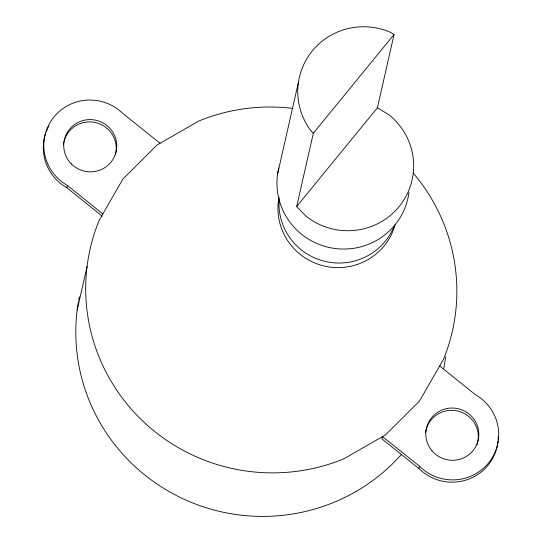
<?xml version="1.0" encoding="UTF-8"?>
<svg xmlns="http://www.w3.org/2000/svg" width="542" height="542" viewBox="0 0 542 542"><rect width="100%" height="100%" fill="white"/><g stroke="black" fill="none" stroke-linecap="round" stroke-linejoin="round"><path stroke-width="0.81" d="M102.323 216.251L66.923 187.762L67.445 185.472A46.429 45.697 12.8 0 1 53.096 118.075A46.429 45.697 12.8 0 1 122.655 113.312L160.073 143.284L198.67 121.096A185.73 182.796 12.8 0 1 292.971 108.414M77.174 310.024L87.066 266.495M277.714 173.393L298.534 81.754M394.054 34.478L377.401 107.79L388.838 114.694A66.334 65.284 12.8 0 1 399.115 206.604A66.334 65.284 12.8 0 1 305.945 216.102L296.691 206.522L313.351 133.217L394.054 34.478L390.694 32.445A66.334 65.284 12.8 0 0 312.321 50.887A66.334 65.284 12.8 0 0 310.627 130.398L313.351 133.217M418.939 468.41L419.461 466.12L382.449 436.635L381.927 438.925L419.332 468.905A46.429 45.697 12.8 0 0 465.822 480.137A46.429 45.697 12.8 0 0 497.427 445.023M413.268 173.108A185.73 182.796 12.8 0 1 443.39 359.549L419.555 400.965L385.619 434.813L343.885 458.789A185.73 182.796 12.8 0 1 141.272 419.61A185.73 182.796 12.8 0 1 99.172 220.337L123.007 178.921L156.943 145.073L160.073 143.284M296.691 206.522L377.401 107.79M439.691 365.972L475.09 394.468A46.429 45.697 12.8 0 1 489.419 461.865A46.429 45.697 12.8 0 1 419.854 466.615L419.461 466.12M67.445 185.472L102.845 213.961M408.973 192.457A66.334 65.284 12.8 0 1 331.162 247.884A66.334 65.284 12.8 0 1 278.832 167.824M401.663 454.196A185.73 182.796 12.8 0 1 182.248 498.396A185.73 182.796 12.8 0 1 78.394 301.772M78.685 300.119A185.73 182.796 12.8 0 1 79.315 296.813M445.605 356.914A185.73 182.796 12.8 0 1 443.79 368.472M395.206 224.442A59.701 58.753 12.8 0 1 324.136 266.014A59.701 58.753 12.8 0 1 279.049 197.139M66.923 187.762A46.429 45.697 12.8 0 1 45.65 133.359M46.192 131.848A46.429 45.697 12.8 0 1 48.868 126.042M63.434 144.443A26.531 26.111 12.8 0 1 64.017 141.455M64.213 140.73A26.531 26.111 12.8 0 1 96.578 122.824A26.531 26.111 12.8 0 1 115.432 154.585M498.186 436.283A46.429 45.697 12.8 0 1 498.112 439.46M497.983 441.059A46.429 45.697 12.8 0 1 497.692 443.444M425.565 432.475A26.531 26.111 12.8 0 1 457.922 411.066A26.531 26.111 12.8 0 1 476.953 444.86M394.488 225.269A59.701 58.753 12.8 0 1 325.552 261.515A59.701 58.753 12.8 0 1 279.184 198.941M71.239 163.82A26.531 26.111 12.8 0 0 115.751 153.02A26.531 26.111 12.8 0 0 83.746 120.351A26.531 26.111 12.8 0 0 71.239 163.82M431.994 450.802A26.531 26.111 12.8 0 0 477.224 443.281A26.531 26.111 12.8 0 0 447.726 408.39A26.531 26.111 12.8 0 0 431.994 450.802"/></g></svg>
